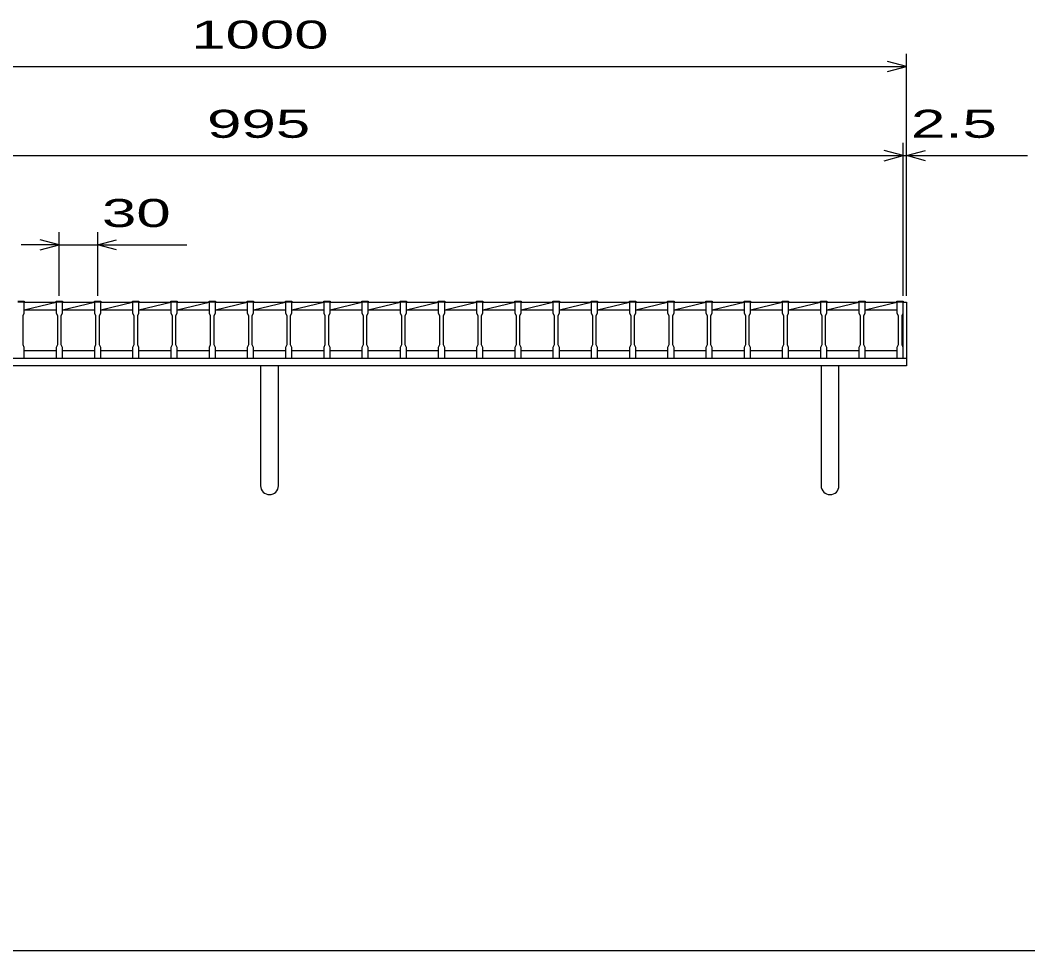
# Model space of a CAD drawing. Units: millimetres, scale not verified. Extents: x -1820 to 1731, y -1282 to 1054.
# Drawn here: x -1117 to -326, y -1146 to -416 of the extents above; entities that cross this region are included whole.
import ezdxf
from ezdxf.enums import TextEntityAlignment as Align

# ---------------------------------------------------------------- set-up
doc = ezdxf.new("R2010")
doc.units = ezdxf.units.MM
doc.header["$LTSCALE"] = 10
for name, color, linetype, lineweight in [('0_2', 150, 'Continuous', 25), ('16', 3, 'Continuous', 25), ('19', 6, 'Continuous', 25), ('22', 4, 'Continuous', 25)]:
    doc.layers.add(name, color=color, linetype=linetype, lineweight=lineweight)
doc.styles.add('ベクトル', font='')
doc.styles.get('ベクトル').set_extended_font_data('ベクトル')

msp = doc.modelspace()

# ---------------------------------------------------------------- linework, layer by layer
at = {"layer": '0_2'}
msp.add_line((1731, -1146.5), (-1729, -1146.5), dxfattribs=at)
at = {"layer": '16'}
for p, q in [((-1119, -636.8), (-1114, -636.8)), ((-1114, -637.5), (-1119, -637.5)), ((-1114, -636.8), (-1114, -637.5)), ((-1114, -646), (-1114, -637.5)), ((-1114, -637.5), (-1089, -637.5)), ((-1114, -643.5), (-1089, -637.5)), ((-1089, -637.5), (-1089, -636.8)), ((-1089, -636.8), (-1084, -636.8)), ((-1089, -637.5), (-1089, -646)), ((-1084, -637.5), (-1089, -637.5)), ((-1084, -636.8), (-1084, -637.5)), ((-1084, -646), (-1084, -637.5)), ((-1084, -637.5), (-1059, -637.5)), ((-1084, -643.5), (-1059, -637.5)), ((-1059, -637.5), (-1059, -636.8)), ((-1059, -636.8), (-1054, -636.8)), ((-1059, -637.5), (-1059, -646)), ((-1054, -637.5), (-1059, -637.5)), ((-1054, -636.8), (-1054, -637.5)), ((-1054, -646), (-1054, -637.5)), ((-1054, -637.5), (-1029, -637.5)), ((-1054, -643.5), (-1029, -637.5)), ((-1029, -637.5), (-1029, -636.8)), ((-1029, -636.8), (-1024, -636.8)), ((-1029, -637.5), (-1029, -646)), ((-1024, -637.5), (-1029, -637.5)), ((-1024, -636.8), (-1024, -637.5)), ((-1024, -646), (-1024, -637.5)), ((-1024, -637.5), (-999, -637.5)), ((-1024, -643.5), (-999, -637.5)), ((-999, -637.5), (-999, -636.8)), ((-999, -636.8), (-994, -636.8)), ((-999, -637.5), (-999, -646)), ((-994, -637.5), (-999, -637.5)), ((-994, -636.8), (-994, -637.5)), ((-994, -646), (-994, -637.5)), ((-994, -637.5), (-969, -637.5)), ((-994, -643.5), (-969, -637.5)), ((-969, -637.5), (-969, -636.8)), ((-969, -636.8), (-964, -636.8)), ((-969, -637.5), (-969, -646)), ((-964, -637.5), (-969, -637.5)), ((-964, -636.8), (-964, -637.5)), ((-964, -646), (-964, -637.5)), ((-964, -637.5), (-939, -637.5)), ((-964, -643.5), (-939, -637.5)), ((-939, -637.5), (-939, -636.8)), ((-939, -636.8), (-934, -636.8)), ((-939, -637.5), (-939, -646)), ((-934, -637.5), (-939, -637.5)), ((-934, -636.8), (-934, -637.5)), ((-934, -646), (-934, -637.5)), ((-934, -637.5), (-909, -637.5)), ((-934, -643.5), (-909, -637.5)), ((-909, -637.5), (-909, -636.8)), ((-909, -636.8), (-904, -636.8)), ((-909, -637.5), (-909, -646)), ((-904, -637.5), (-909, -637.5)), ((-904, -636.8), (-904, -637.5)), ((-904, -646), (-904, -637.5)), ((-904, -637.5), (-879, -637.5)), ((-904, -643.5), (-879, -637.5)), ((-879, -637.5), (-879, -636.8)), ((-879, -636.8), (-874, -636.8)), ((-879, -637.5), (-879, -646)), ((-874, -637.5), (-879, -637.5)), ((-874, -636.8), (-874, -637.5)), ((-874, -646), (-874, -637.5)), ((-874, -637.5), (-849, -637.5)), ((-874, -643.5), (-849, -637.5)), ((-849, -637.5), (-849, -636.8)), ((-849, -636.8), (-844, -636.8)), ((-849, -637.5), (-849, -646)), ((-844, -637.5), (-849, -637.5)), ((-844, -636.8), (-844, -637.5)), ((-844, -646), (-844, -637.5)), ((-844, -637.5), (-819, -637.5)), ((-844, -643.5), (-819, -637.5)), ((-819, -637.5), (-819, -636.8)), ((-819, -636.8), (-814, -636.8)), ((-819, -637.5), (-819, -646)), ((-814, -637.5), (-819, -637.5)), ((-814, -636.8), (-814, -637.5)), ((-814, -646), (-814, -637.5)), ((-814, -637.5), (-789, -637.5)), ((-814, -643.5), (-789, -637.5)), ((-789, -637.5), (-789, -636.8)), ((-789, -636.8), (-784, -636.8)), ((-789, -637.5), (-789, -646)), ((-784, -637.5), (-789, -637.5)), ((-784, -636.8), (-784, -637.5)), ((-784, -646), (-784, -637.5)), ((-784, -637.5), (-759, -637.5)), ((-784, -643.5), (-759, -637.5)), ((-759, -637.5), (-759, -636.8)), ((-759, -636.8), (-754, -636.8)), ((-759, -637.5), (-759, -646)), ((-754, -637.5), (-759, -637.5)), ((-754, -636.8), (-754, -637.5)), ((-754, -646), (-754, -637.5)), ((-754, -637.5), (-729, -637.5)), ((-754, -643.5), (-729, -637.5)), ((-729, -637.5), (-729, -636.8)), ((-729, -636.8), (-724, -636.8)), ((-729, -637.5), (-729, -646)), ((-724, -637.5), (-729, -637.5)), ((-724, -636.8), (-724, -637.5)), ((-724, -646), (-724, -637.5)), ((-724, -637.5), (-699, -637.5)), ((-724, -643.5), (-699, -637.5)), ((-699, -637.5), (-699, -636.8)), ((-699, -636.8), (-694, -636.8)), ((-699, -637.5), (-699, -646)), ((-694, -637.5), (-699, -637.5)), ((-694, -636.8), (-694, -637.5)), ((-694, -646), (-694, -637.5)), ((-694, -637.5), (-669, -637.5)), ((-694, -643.5), (-669, -637.5)), ((-669, -637.5), (-669, -636.8)), ((-669, -636.8), (-664, -636.8)), ((-669, -637.5), (-669, -646)), ((-664, -637.5), (-669, -637.5)), ((-664, -636.8), (-664, -637.5)), ((-664, -646), (-664, -637.5)), ((-664, -637.5), (-639, -637.5)), ((-664, -643.5), (-639, -637.5)), ((-639, -637.5), (-639, -636.8)), ((-639, -636.8), (-634, -636.8)), ((-639, -637.5), (-639, -646)), ((-634, -637.5), (-639, -637.5)), ((-634, -636.8), (-634, -637.5)), ((-634, -646), (-634, -637.5)), ((-634, -637.5), (-609, -637.5)), ((-634, -643.5), (-609, -637.5)), ((-609, -637.5), (-609, -636.8)), ((-609, -636.8), (-604, -636.8)), ((-609, -637.5), (-609, -646)), ((-604, -637.5), (-609, -637.5)), ((-604, -636.8), (-604, -637.5)), ((-604, -646), (-604, -637.5)), ((-604, -637.5), (-579, -637.5)), ((-604, -643.5), (-579, -637.5)), ((-579, -637.5), (-579, -636.8)), ((-579, -636.8), (-574, -636.8)), ((-579, -637.5), (-579, -646)), ((-574, -637.5), (-579, -637.5)), ((-574, -636.8), (-574, -637.5)), ((-574, -646), (-574, -637.5)), ((-574, -637.5), (-549, -637.5)), ((-574, -643.5), (-549, -637.5)), ((-549, -637.5), (-549, -636.8)), ((-549, -636.8), (-544, -636.8)), ((-549, -637.5), (-549, -646)), ((-544, -637.5), (-549, -637.5)), ((-544, -636.8), (-544, -637.5)), ((-544, -646), (-544, -637.5)), ((-544, -637.5), (-519, -637.5)), ((-544, -643.5), (-519, -637.5)), ((-519, -637.5), (-519, -636.8)), ((-519, -636.8), (-514, -636.8)), ((-519, -637.5), (-519, -646)), ((-514, -637.5), (-519, -637.5)), ((-514, -636.8), (-514, -637.5)), ((-514, -646), (-514, -637.5)), ((-514, -637.5), (-489, -637.5)), ((-514, -643.5), (-489, -637.5)), ((-489, -637.5), (-489, -636.8)), ((-489, -636.8), (-484, -636.8)), ((-489, -637.5), (-489, -646)), ((-484, -637.5), (-489, -637.5)), ((-484, -636.8), (-484, -637.5)), ((-484, -646), (-484, -637.5)), ((-484, -637.5), (-459, -637.5)), ((-484, -643.5), (-459, -637.5)), ((-459, -637.5), (-459, -636.8)), ((-459, -636.8), (-454, -636.8)), ((-459, -637.5), (-459, -646)), ((-454, -637.5), (-459, -637.5)), ((-454, -636.8), (-454, -637.5)), ((-454, -646), (-454, -637.5)), ((-454, -637.5), (-429, -637.5)), ((-454, -643.5), (-429, -637.5)), ((-429, -637.5), (-429, -636.8)), ((-429, -636.8), (-424, -636.8)), ((-429, -637.5), (-429, -646)), ((-424, -637.5), (-429, -637.5)), ((-424, -636.8), (-424, -637.5)), ((-424, -646), (-424, -637.5)), ((-424, -675.5), (-424, -637.5)), ((-1115, -648), (-1114, -646)), ((-1115, -671), (-1115, -648)), ((-1114, -643.5), (-1089, -643.5)), ((-1089, -646), (-1088, -648)), ((-1088, -648), (-1088, -671)), ((-1085, -648), (-1084, -646)), ((-1085, -671), (-1085, -648)), ((-1084, -643.5), (-1059, -643.5)), ((-1059, -646), (-1058, -648)), ((-1058, -648), (-1058, -671)), ((-1055, -648), (-1054, -646)), ((-1055, -671), (-1055, -648)), ((-1054, -643.5), (-1029, -643.5)), ((-1029, -646), (-1028, -648)), ((-1028, -648), (-1028, -671)), ((-1025, -648), (-1024, -646)), ((-1025, -671), (-1025, -648)), ((-1024, -643.5), (-999, -643.5)), ((-999, -646), (-998, -648)), ((-998, -648), (-998, -671)), ((-995, -648), (-994, -646)), ((-995, -671), (-995, -648)), ((-994, -643.5), (-969, -643.5)), ((-969, -646), (-968, -648)), ((-968, -648), (-968, -671)), ((-965, -648), (-964, -646)), ((-965, -671), (-965, -648)), ((-964, -643.5), (-939, -643.5)), ((-939, -646), (-938, -648)), ((-938, -648), (-938, -671)), ((-935, -648), (-934, -646)), ((-935, -671), (-935, -648)), ((-934, -643.5), (-909, -643.5)), ((-909, -646), (-908, -648)), ((-908, -648), (-908, -671)), ((-905, -648), (-904, -646)), ((-905, -671), (-905, -648)), ((-904, -643.5), (-879, -643.5)), ((-879, -646), (-878, -648)), ((-878, -648), (-878, -671)), ((-875, -648), (-874, -646)), ((-875, -671), (-875, -648)), ((-874, -643.5), (-849, -643.5)), ((-849, -646), (-848, -648)), ((-848, -648), (-848, -671)), ((-845, -648), (-844, -646)), ((-845, -671), (-845, -648)), ((-844, -643.5), (-819, -643.5)), ((-819, -646), (-818, -648)), ((-818, -648), (-818, -671)), ((-815, -648), (-814, -646)), ((-815, -671), (-815, -648)), ((-814, -643.5), (-789, -643.5)), ((-789, -646), (-788, -648)), ((-788, -648), (-788, -671)), ((-785, -648), (-784, -646)), ((-785, -671), (-785, -648)), ((-784, -643.5), (-759, -643.5)), ((-759, -646), (-758, -648)), ((-758, -648), (-758, -671)), ((-755, -648), (-754, -646)), ((-755, -671), (-755, -648)), ((-754, -643.5), (-729, -643.5)), ((-729, -646), (-728, -648)), ((-728, -648), (-728, -671)), ((-725, -648), (-724, -646)), ((-725, -671), (-725, -648)), ((-724, -643.5), (-699, -643.5)), ((-699, -646), (-698, -648)), ((-698, -648), (-698, -671)), ((-695, -648), (-694, -646)), ((-695, -671), (-695, -648)), ((-694, -643.5), (-669, -643.5)), ((-669, -646), (-668, -648)), ((-668, -648), (-668, -671)), ((-665, -648), (-664, -646)), ((-665, -671), (-665, -648)), ((-664, -643.5), (-639, -643.5)), ((-639, -646), (-638, -648)), ((-638, -648), (-638, -671)), ((-635, -648), (-634, -646)), ((-635, -671), (-635, -648)), ((-634, -643.5), (-609, -643.5)), ((-609, -646), (-608, -648)), ((-608, -648), (-608, -671)), ((-605, -648), (-604, -646)), ((-605, -671), (-605, -648)), ((-604, -643.5), (-579, -643.5)), ((-579, -646), (-578, -648)), ((-578, -648), (-578, -671)), ((-575, -648), (-574, -646)), ((-575, -671), (-575, -648)), ((-574, -643.5), (-549, -643.5)), ((-549, -646), (-548, -648)), ((-548, -648), (-548, -671)), ((-545, -648), (-544, -646)), ((-545, -671), (-545, -648)), ((-544, -643.5), (-519, -643.5)), ((-519, -646), (-518, -648)), ((-518, -648), (-518, -671)), ((-515, -648), (-514, -646)), ((-515, -671), (-515, -648)), ((-514, -643.5), (-489, -643.5)), ((-489, -646), (-488, -648)), ((-488, -648), (-488, -671)), ((-485, -648), (-484, -646)), ((-485, -671), (-485, -648)), ((-484, -643.5), (-459, -643.5)), ((-459, -646), (-458, -648)), ((-458, -648), (-458, -671)), ((-455, -648), (-454, -646)), ((-455, -671), (-455, -648)), ((-454, -643.5), (-429, -643.5)), ((-429, -646), (-428, -648)), ((-428, -648), (-428, -671)), ((-425, -648), (-424, -646)), ((-425, -671), (-425, -648)), ((-1114, -673), (-1115, -671)), ((-1088, -671), (-1089, -673)), ((-1084, -673), (-1085, -671)), ((-1058, -671), (-1059, -673)), ((-1054, -673), (-1055, -671)), ((-1028, -671), (-1029, -673)), ((-1024, -673), (-1025, -671)), ((-998, -671), (-999, -673)), ((-994, -673), (-995, -671)), ((-968, -671), (-969, -673)), ((-964, -673), (-965, -671)), ((-938, -671), (-939, -673)), ((-934, -673), (-935, -671)), ((-908, -671), (-909, -673)), ((-904, -673), (-905, -671)), ((-878, -671), (-879, -673)), ((-874, -673), (-875, -671)), ((-848, -671), (-849, -673)), ((-844, -673), (-845, -671)), ((-818, -671), (-819, -673)), ((-814, -673), (-815, -671)), ((-788, -671), (-789, -673)), ((-784, -673), (-785, -671)), ((-758, -671), (-759, -673)), ((-754, -673), (-755, -671)), ((-728, -671), (-729, -673)), ((-724, -673), (-725, -671)), ((-698, -671), (-699, -673)), ((-694, -673), (-695, -671)), ((-668, -671), (-669, -673)), ((-664, -673), (-665, -671)), ((-638, -671), (-639, -673)), ((-634, -673), (-635, -671)), ((-608, -671), (-609, -673)), ((-604, -673), (-605, -671)), ((-578, -671), (-579, -673)), ((-574, -673), (-575, -671)), ((-548, -671), (-549, -673)), ((-544, -673), (-545, -671)), ((-518, -671), (-519, -673)), ((-514, -673), (-515, -671)), ((-488, -671), (-489, -673)), ((-484, -673), (-485, -671)), ((-458, -671), (-459, -673)), ((-454, -673), (-455, -671)), ((-428, -671), (-429, -673)), ((-424, -673), (-425, -671)), ((-1114, -681.5), (-1114, -673)), ((-1114, -675.5), (-1089, -675.5)), ((-1089, -673), (-1089, -681.5)), ((-1084, -681.5), (-1084, -673)), ((-1084, -675.5), (-1059, -675.5)), ((-1059, -673), (-1059, -681.5)), ((-1054, -681.5), (-1054, -673)), ((-1054, -675.5), (-1029, -675.5)), ((-1029, -673), (-1029, -681.5)), ((-1024, -681.5), (-1024, -673)), ((-1024, -675.5), (-999, -675.5)), ((-999, -673), (-999, -681.5)), ((-994, -681.5), (-994, -673)), ((-994, -675.5), (-969, -675.5)), ((-969, -673), (-969, -681.5)), ((-964, -681.5), (-964, -673)), ((-964, -675.5), (-939, -675.5)), ((-939, -673), (-939, -681.5)), ((-934, -681.5), (-934, -673)), ((-934, -675.5), (-909, -675.5)), ((-909, -673), (-909, -681.5)), ((-904, -681.5), (-904, -673)), ((-904, -675.5), (-879, -675.5)), ((-879, -673), (-879, -681.5)), ((-874, -681.5), (-874, -673)), ((-874, -675.5), (-849, -675.5)), ((-849, -673), (-849, -681.5)), ((-844, -681.5), (-844, -673)), ((-844, -675.5), (-819, -675.5)), ((-819, -673), (-819, -681.5)), ((-814, -681.5), (-814, -673)), ((-814, -675.5), (-789, -675.5)), ((-789, -673), (-789, -681.5)), ((-784, -681.5), (-784, -673)), ((-784, -675.5), (-759, -675.5)), ((-759, -673), (-759, -681.5)), ((-754, -681.5), (-754, -673)), ((-754, -675.5), (-729, -675.5)), ((-729, -673), (-729, -681.5)), ((-724, -681.5), (-724, -673)), ((-724, -675.5), (-699, -675.5)), ((-699, -673), (-699, -681.5)), ((-694, -681.5), (-694, -673)), ((-694, -675.5), (-669, -675.5)), ((-669, -673), (-669, -681.5)), ((-664, -681.5), (-664, -673)), ((-664, -675.5), (-639, -675.5)), ((-639, -673), (-639, -681.5)), ((-634, -681.5), (-634, -673)), ((-634, -675.5), (-609, -675.5)), ((-609, -673), (-609, -681.5)), ((-604, -681.5), (-604, -673)), ((-604, -675.5), (-579, -675.5)), ((-579, -673), (-579, -681.5)), ((-574, -681.5), (-574, -673)), ((-574, -675.5), (-549, -675.5)), ((-549, -673), (-549, -681.5)), ((-544, -681.5), (-544, -673)), ((-544, -675.5), (-519, -675.5)), ((-519, -673), (-519, -681.5)), ((-514, -681.5), (-514, -673)), ((-514, -675.5), (-489, -675.5)), ((-489, -673), (-489, -681.5)), ((-484, -681.5), (-484, -673)), ((-484, -675.5), (-459, -675.5)), ((-459, -673), (-459, -681.5)), ((-454, -681.5), (-454, -673)), ((-454, -675.5), (-429, -675.5)), ((-429, -673), (-429, -681.5)), ((-424, -681.5), (-424, -673)), ((-1119, -681.5), (-1114, -681.5)), ((-1089, -681.5), (-1084, -681.5)), ((-1059, -681.5), (-1054, -681.5)), ((-1029, -681.5), (-1024, -681.5)), ((-999, -681.5), (-994, -681.5)), ((-969, -681.5), (-964, -681.5)), ((-939, -681.5), (-934, -681.5)), ((-909, -681.5), (-904, -681.5)), ((-879, -681.5), (-874, -681.5)), ((-849, -681.5), (-844, -681.5)), ((-819, -681.5), (-814, -681.5)), ((-789, -681.5), (-784, -681.5)), ((-759, -681.5), (-754, -681.5)), ((-729, -681.5), (-724, -681.5)), ((-699, -681.5), (-694, -681.5)), ((-669, -681.5), (-664, -681.5)), ((-639, -681.5), (-634, -681.5)), ((-609, -681.5), (-604, -681.5)), ((-579, -681.5), (-574, -681.5)), ((-549, -681.5), (-544, -681.5)), ((-519, -681.5), (-514, -681.5)), ((-489, -681.5), (-484, -681.5)), ((-459, -681.5), (-454, -681.5)), ((-429, -681.5), (-424, -681.5))]:
    msp.add_line(p, q, dxfattribs=at)
at = {"layer": '19'}
for p, q in [((-424, -637.5), (-421.5, -637.5)), ((-421.5, -637.5), (-421.5, -681.5)), ((-1421.5, -681.5), (-421.5, -681.5)), ((-421.5, -687.5), (-1421.5, -687.5)), ((-928.5, -687.5), (-928.5, -781.5)), ((-914.5, -781.5), (-914.5, -687.5)), ((-488.5, -687.5), (-488.5, -781.5)), ((-474.5, -781.5), (-474.5, -687.5)), ((-421.5, -681.5), (-421.5, -687.5))]:
    msp.add_line(p, q, dxfattribs=at)
for centre in [(-921.5, -781.5), (-481.5, -781.5)]:
    msp.add_arc(centre, 7, 180, 0, dxfattribs=at)
at = {"layer": '22'}
for p, q in [((-421.5, -632.5), (-421.5, -442.5)), ((-421.5, -452.5), (-436.5, -448.5)), ((-1421.5, -452.5), (-421.5, -452.5)), ((-436.5, -456.5), (-421.5, -452.5)), ((-424, -632.5), (-424, -512.5)), ((-421.5, -632.5), (-421.5, -512.5)), ((-424, -522.5), (-439, -518.5)), ((-421.5, -522.5), (-406.5, -518.5)), ((-1419, -522.5), (-424, -522.5)), ((-439, -526.5), (-424, -522.5)), ((-424, -522.5), (-421.5, -522.5)), ((-406.5, -526.5), (-421.5, -522.5)), ((-421.5, -522.5), (-326.5, -522.5)), ((-1086.5, -632.5), (-1086.5, -582.5)), ((-1056.5, -582.5), (-1056.5, -632.5)), ((-1086.5, -592.5), (-1116.5, -592.5)), ((-1086.5, -592.5), (-1101.5, -588.5)), ((-1101.5, -596.5), (-1086.5, -592.5)), ((-1086.5, -592.5), (-1056.5, -592.5)), ((-1056.5, -592.5), (-1041.5, -588.5)), ((-1041.5, -596.5), (-1056.5, -592.5)), ((-1056.5, -592.5), (-986.5, -592.5))]:
    msp.add_line(p, q, dxfattribs=at)

# ---------------------------------------------------------------- texts
at = {"layer": '22', "color": 2, "style": 'ベクトル', "width": 1.65}
for s, p in [(' 1000 ', (-996.5, -427.5)), (' 995 ', (-984, -497.5)), (' 2.5 ', (-431.5, -497.5)), (' 30 ', (-1066.5, -567.5))]:
    msp.add_text(s, height=21.99, dxfattribs=at).set_placement(p, align=Align.MIDDLE_LEFT)

doc.saveas('drawing.dxf')
